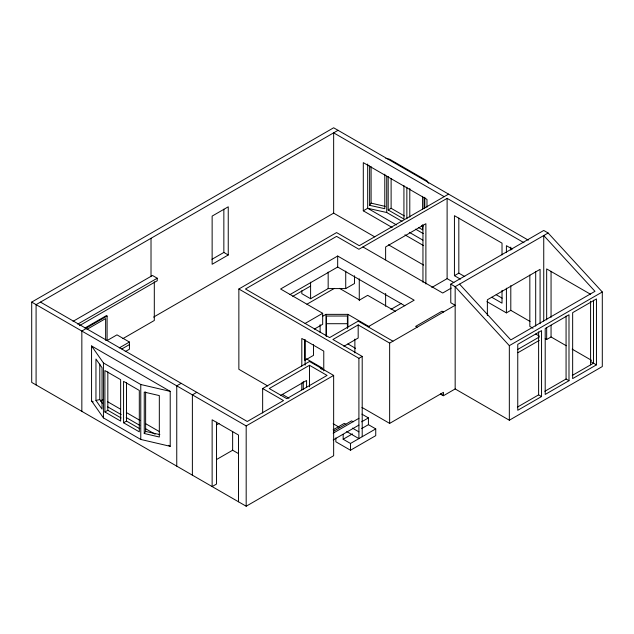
<?xml version="1.0" encoding="UTF-8"?>
<svg xmlns="http://www.w3.org/2000/svg" width="634" height="634" viewBox="0 0 634 634"><rect width="100%" height="100%" fill="white"/><g stroke="black" fill="none" stroke-linecap="round" stroke-linejoin="round"><path stroke-width="0.95" d="M144.251 433.505L144.251 392.089L159.324 395.592L159.324 437.016L144.251 433.505L145.63 431.429L145.63 391.986M384.79 174.184L384.79 208.697L369.622 205.329L371.096 203.118L371.096 166.631M262.65 413.011L262.65 388.531L309.495 361.483L333.65 375.423L333.65 455.727L246.182 506.225L31.7 382.405L31.7 302.101L333.65 127.775L528.304 240.151M338.049 130.303L36.09 304.637L36.09 384.933M73.045 321.343L152.485 275.481L157.24 278.223L157.24 280.759L79.44 325.678M77.728 324.132L157.24 278.223M84.924 328L106.361 315.629L107.098 316.049L107.098 340.434M85.661 328.428L107.098 316.049M86.232 328.515L81.841 331.051L81.841 411.347M87.009 329.339L105.632 318.585L105.632 340.284M211.986 259.298L223.85 252.443L228.248 254.979L228.248 206.803L212.136 216.099L212.136 264.275L228.248 254.979M107.178 340.513L116.981 334.855L129.423 342.043L129.423 349.223L125.191 351.664M153.587 317.103L333.65 213.143L374.781 236.886M122.917 338.611L154.308 320.487L154.308 281.726M119.279 347.9L129.423 342.043M121.815 348.969L129.423 344.579M426.983 207.27L426.983 199.409L363.298 162.637L363.298 210.813L367.688 208.285L386.724 212.509L401.996 221.321M267.722 385.963L238.859 369.297L238.859 289.001L336.583 232.583L359.272 245.683L448.579 194.123M388.19 176.442L388.19 209.973L391.115 208.285L404.365 215.932M368.061 326.827L414.176 300.199L337.676 256.033L280.585 289.001L322.674 313.299L322.674 324.291L314.305 329.117M523.977 242.727L447.113 198.347L358.907 249.273L336.583 236.387L245.445 289.001L329.625 337.605L358.178 321.121L392.945 341.195M100.505 400.997L102.708 399.729M289.96 294.58L337.676 267.025L404.825 305.794M292.765 296.34L310.597 286.045M104.903 411.981L120.642 421.071L120.642 379.655L104.903 370.565L104.903 411.981L107.828 410.293L121.078 417.949M301.808 290.737L301.808 293.653L310.597 298.725L328.166 288.581L345.728 288.581L354.517 283.509L354.517 275.742M306.951 304.209L334.38 288.375M181.142 383.308L176.751 385.844L176.751 466.141M123.567 422.759L139.306 431.849L139.306 390.433L123.567 381.343L123.567 422.759L126.499 421.071L139.749 428.719M305.105 323.443L322.674 313.299M322.619 316.295L325.963 314.361L347.931 314.361L369.139 326.605M196.77 392.335L192.379 394.871L192.379 475.167M361.943 407.4L389.648 423.393L443.451 392.335L443.451 395.711L440.527 394.023L443.451 395.727L455.164 388.951L509.332 420.223L602.3 366.555L602.3 291.981L548.133 233.003L543.742 230.467L450.774 284.143L450.774 302.735L455.164 305.271L389.648 343.097L358.178 324.925L332.921 339.507L362.204 356.411L362.204 436.707M391.012 309.344L401.29 303.409M431.833 287.471L447.113 278.651L453.889 282.558M502.017 254.955L502.017 243.147L454.435 215.679L454.435 275.687L458.826 273.151L464.777 276.59M309.495 365.287L269.236 388.531L286.806 398.667L327.065 375.423L309.495 365.287L309.495 386.827M343.866 346.291L358.178 338.025L358.178 324.925M451.265 288.082L442.722 293.019L362.933 246.951M548.133 233.003L455.164 286.679L450.774 284.143M216.519 424.883L219.063 423.417M320.281 368.782L321.937 367.823L321.937 369.749M280.553 395.513L306.571 380.495L306.571 387.374M238.859 289.001L358.907 358.313L362.204 356.411M31.7 302.101L246.182 425.929L333.65 375.423M216.519 459.539L232.638 450.235L238.519 453.627M486.928 301.633L506.407 312.879L510.798 310.343L530.04 321.454M333.119 429.836L344.27 423.393L345.895 424.336M333.571 431.263L351.585 420.857L353.217 421.8M333.175 433.18L358.907 418.321M361.689 421.792L368.425 417.901L368.425 424.661L375.74 428.893L375.74 435.653L350.491 450.235L335.846 441.779L335.846 437.912M333.175 439.941L358.907 425.089M343.168 434.417L343.168 439.243L352.433 433.894M361.689 428.552L368.425 424.661M509.332 420.223L509.332 345.649L602.3 291.981M343.168 439.243L350.491 443.467L375.74 428.893M517.978 349.31L539.233 337.034M517.978 352.686L539.233 340.418M545.2 338.659L546.666 339.507L551.057 336.971L566.265 345.744M517.376 407.131L538.615 394.871L541.547 396.559L541.547 330.631L517.756 344.365L517.756 410.293L541.547 396.559M544.828 391.281L566.067 379.021L568.991 380.709L568.991 314.781L545.2 328.515L545.2 394.443L568.991 380.709M572.272 375.439L593.519 363.171L593.519 300.191M596.443 364.859L572.653 378.601L572.653 312.665L596.443 298.931L596.443 364.859L590.587 361.483M95.956 400.426L102.034 409.128L102.034 367.712L95.956 359.01L95.956 400.426L99.792 399.578L102.439 403.557M326.486 323.705L347.408 323.705M145.63 431.429L159.847 434.591M385.852 158.373L389.648 159.253L426.983 180.809L428.679 183.242M371.096 203.118L385.226 206.407M91.565 345.958L103.437 362.957L140.772 384.513L170.213 391.368L170.213 446.312L140.772 439.457L103.437 417.901L91.565 400.902L91.565 345.958L170.213 391.368M444.188 196.659L333.65 132.839L333.65 213.143M512.264 249.067L506.407 245.683L506.407 252.601M590.587 294.287L546.666 268.927L546.666 319.901M421.38 225.752L423.036 226.71M388.19 209.973L403.929 219.055L403.929 185.532M418.448 227.447L422.593 229.833L422.593 224.904M415.571 229.159L423.211 233.574M396.559 224.951L367.688 208.285L367.688 164.032M409.302 232.306L422.886 240.143M363.298 210.813L392.169 227.487M404.904 234.842L423.591 245.627M496.208 294.739L502.16 298.17M454.435 275.687L460.379 279.126M491.818 297.275L502.017 303.163L502.017 290.372M572.177 349.16L591.601 360.374M388.491 244.803L423.623 265.083M533.004 328.238L529.834 326.407L529.834 275.021M535.69 334.015L539.344 336.123M443.451 312.031L441.993 311.191L415.635 326.399L417.101 327.247M395.608 311.46L367.688 295.341L359.637 299.993L339.467 288.343M347.931 343.945L355.563 348.351M306.293 358.789L321.937 367.823M361.919 414.145L368.425 417.901M352.401 428.093L358.907 431.849M282.209 394.324L289.025 398.263M333.167 423.75L339.142 427.197M346.711 431.564L358.907 438.609L358.907 358.313M262.65 388.531L283.509 400.569L247.276 421.491L40.481 302.101M107.685 401.758L120.42 409.112M126.364 412.544L139.948 420.39M145.891 423.821L159.483 431.659M107.534 406.743L121.126 414.588M126.214 417.529L139.805 425.374M145.749 428.806L155.084 434.195M91.565 400.902L93.269 401.893M168.501 445.322L170.213 446.312M459.555 284.143L510.798 339.927L594.977 291.323L543.742 235.539L543.742 321.081M509.332 345.649L455.164 286.679L455.164 388.951M590.587 301.198L590.587 364.859M566.067 316.041L566.067 379.021M551.057 271.289L551.057 317.365M551.057 325.21L551.057 336.971M546.666 327.738L546.666 339.507M540.081 323.697L540.081 269.347L487.372 299.779L487.372 315.589M538.615 331.891L538.615 394.871M535.69 271.756L535.69 326.106M510.798 247.102L510.798 250.065M510.798 285.641L510.798 310.343M506.407 288.177L506.407 312.879M458.826 218.056L458.826 273.151M447.113 198.347L447.113 278.651M425.889 283.984L425.889 223.707L385.623 246.951L385.623 259.797M424.796 197.285L424.796 208.126M424.059 197.681L424.059 208.499M422.957 224.983L422.957 282.296M422.593 196.31L422.593 209.125M409.786 188.488L409.786 217.09M406.854 187.22L406.854 218.778M391.115 178.701L391.115 208.285M389.648 343.097L389.648 423.393M386.724 176.125L386.724 212.509M385.623 293.399L385.623 306.246M369.622 165.886L369.622 205.329M359.272 278.865L359.272 300.651M354.882 339.087L354.882 352.924M350.491 443.467L350.491 450.235M347.931 314.361L347.931 327.176M347.408 328.555L347.408 316.017L326.486 316.049L326.486 336.25M345.728 271.106L345.728 288.581M337.676 256.033L337.676 267.025M328.166 272.081L328.166 288.581M325.963 314.361L325.963 336.052M323.768 370.89L323.768 351.125L301.808 338.445L301.808 366.119M320.115 324.64L320.115 332.533M313.521 344.674L313.521 355.349L304.74 360.421L304.74 340.046M310.597 282.178L310.597 298.725M305.105 339.507L305.105 365.2M303.274 381.541L303.274 389.395M301.808 382.92L301.808 389.831M246.182 425.929L246.182 506.225M238.495 501.795L238.495 435.019L212.136 419.803L212.136 486.579L216.535 484.043L216.535 422.173M232.638 431.421L232.638 450.235M223.85 209.18L223.85 252.443M151.019 238.289L151.019 276.321M140.772 384.513L140.772 439.457M126.499 382.611L126.499 421.071M107.828 371.833L107.828 410.293M103.437 362.957L103.437 417.901M99.792 364.075L99.792 399.578"/></g></svg>
